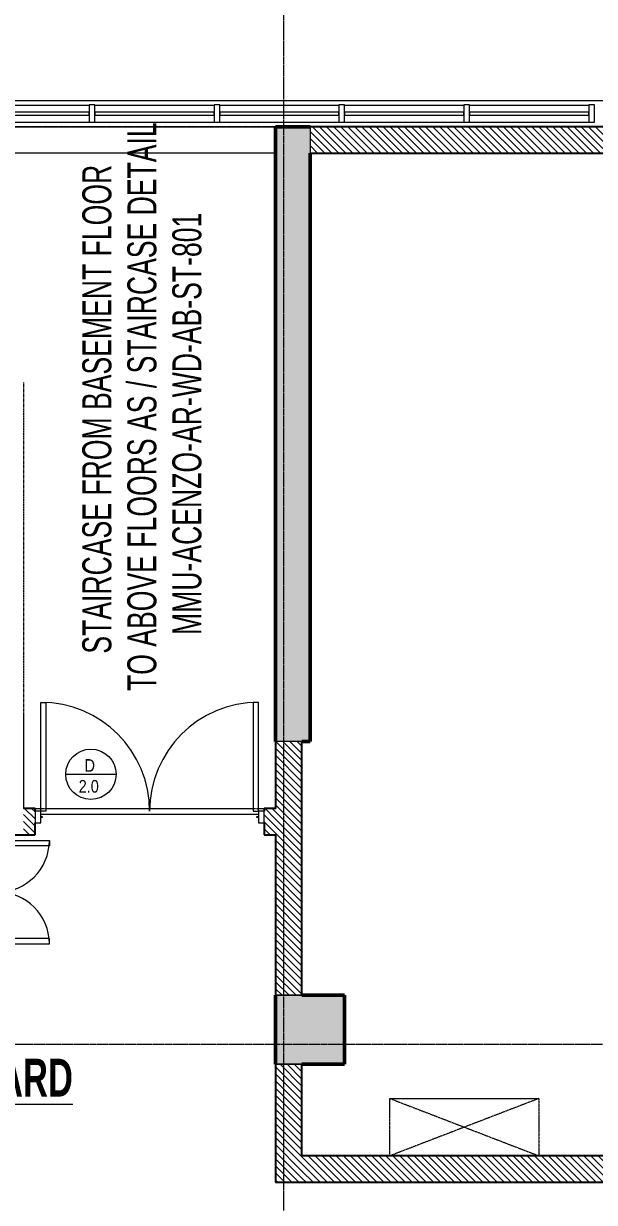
# Model space of a CAD drawing. Header units: millimetres. Extents: x -25222 to 91371, y -63339 to 20835.
# Drawn here: x -12535 to -7552, y 5230 to 15511 of the extents above; entities that cross this region are included whole.
import ezdxf

# ---------------------------------------------------------------- set-up
doc = ezdxf.new("R2010")
doc.units = ezdxf.units.MM
for name, pattern in [('Cut Out Line', [2, 1, -1]), ('Grid Line', [22.225, 12.7, -3.175, 3.175, -3.175]), ('Overhead', [3.96875, 2.38125, -1.5875])]:
    doc.linetypes.add(name, pattern=pattern)
for name, color, linetype, lineweight in [('A-AREA-IDEN', 2, 'Continuous', 9), ('A-DETL', 90, 'Continuous', 5), ('A-DOOR', 31, 'Continuous', 5), ('A-DOOR-FRAM', 31, 'Continuous', 5), ('A-DOOR-IDEN', 31, 'Continuous', 9), ('A-GLAZ-CURT', 52, 'Continuous', 5), ('A-GLAZ-CWMG', 51, 'Continuous', 5), ('A-WALL', 113, 'Continuous', 5), ('A-WALL-PATT', 111, 'Continuous', 25), ('G-ANNO-TEXT', 231, 'Continuous', 9), ('S-COLS', 52, 'Continuous', 5), ('S-GRID', 1, 'Continuous', 9), ('S-STRS', 31, 'Continuous', 5), ('S-STRS-MBND', 31, 'Overhead', 5)]:
    doc.layers.add(name, color=color, linetype=linetype, lineweight=lineweight)
doc.styles.add('Swis721 Cn BT_2', font='swissc.ttf', dxfattribs={"width": 0.8, "height": 253})
doc.styles.add('Swis721 Cn BT_7', font='swissc.ttf', dxfattribs={"height": 110})
doc.styles.add('Swis721 Cn BT_B', font='swisscb.ttf', dxfattribs={"width": 0.8, "height": 330})
pattern_1 = [(315, (14219.89, -54691.457), (30.869454, 30.869454), [])]

# ---------------------------------------------------------------- blocks, each defined once
blk = doc.blocks.new('M_Door-Passage-Double-Flush - FWD1 2_0-12334527-4_ FOURTH FLOOR - GA PLAN')
at = {"layer": 'A-DOOR'}
for p, q in [((-950, 96.35), (-950, 1046.35)), ((-950, 1046.35), (-905, 1046.35)), ((-905, 1046.35), (-905, 96.35)), ((950, 1046.35), (905, 1046.35)), ((905, 1046.35), (905, 96.35)), ((950, 96.35), (950, 1046.35)), ((-905, 96.35), (-950, 96.35)), ((905, 96.35), (950, 96.35))]:
    blk.add_line(p, q, dxfattribs=at)
for centre, start, end in [((-950, 96.35), 0, 90), ((950, 96.35), 90, 180)]:
    blk.add_arc(centre, 950, start, end, dxfattribs=at)
at = {"layer": 'A-DOOR-FRAM'}
for p, q in [((-950, 96.35), (-1000, 96.35)), ((-1000, 96.35), (-1000, -3.65)), ((-950, 46.5875), (-950, 96.35)), ((-934.125, 46.5875), (-950, 46.5875)), ((-950, -3.65), (-950, 45.5625)), ((-950, 45.5625), (-934.125, 45.5625)), ((-934.125, 45.5625), (-934.125, 46.5875)), ((950, 46.5875), (934.125, 46.5875)), ((934.125, 46.5875), (934.125, 45.5625)), ((934.125, 45.5625), (950, 45.5625)), ((950, 96.35), (950, 46.5875)), ((1000, 96.35), (950, 96.35)), ((950, 45.5625), (950, -3.65)), ((1000, -3.65), (1000, 96.35)), ((-1000, -3.65), (-950, -3.65)), ((950, -3.65), (1000, -3.65))]:
    blk.add_line(p, q, dxfattribs=at)
blk = doc.blocks.new('M_Door-Passage-Double-Flush - SHD 1_0-11714173-4_ FOURTH FLOOR - GA PLAN')
at = {"layer": 'A-DOOR'}
for p, q in [((-450, 38.85), (-450, 488.85)), ((-450, 488.85), (-405, 488.85)), ((-405, 488.85), (-405, 38.85)), ((450, 488.85), (405, 488.85)), ((405, 488.85), (405, 38.85)), ((450, 38.85), (450, 488.85)), ((-405, 38.85), (-450, 38.85)), ((405, 38.85), (450, 38.85))]:
    blk.add_line(p, q, dxfattribs=at)
for centre, start, end in [((-450, 38.85), 0, 90), ((450, 38.85), 90, 180)]:
    blk.add_arc(centre, 450, start, end, dxfattribs=at)
at = {"layer": 'A-DOOR-FRAM'}
for p, q in [((-450, 38.85), (-500, 38.85)), ((-500, 38.85), (-500, -61.15)), ((-450, -10.9125), (-450, 38.85)), ((450, 38.85), (450, -10.9125)), ((500, 38.85), (450, 38.85)), ((500, -61.15), (500, 38.85)), ((-500, -61.15), (-450, -61.15)), ((-434.125, -10.9125), (-450, -10.9125)), ((-450, -61.15), (-450, -11.9375)), ((-450, -11.9375), (-434.125, -11.9375)), ((-434.125, -11.9375), (-434.125, -10.9125)), ((450, -10.9125), (434.125, -10.9125)), ((434.125, -10.9125), (434.125, -11.9375)), ((434.125, -11.9375), (450, -11.9375)), ((450, -11.9375), (450, -61.15)), ((450, -61.15), (500, -61.15))]:
    blk.add_line(p, q, dxfattribs=at)
blk = doc.blocks.new('System Panel - Glazed-11328794-4_ FOURTH FLOOR - GA PLAN')
at = {"layer": 'A-GLAZ-CURT'}
for p, q in [((520, 12.5), (-520, 12.5)), ((-520, 12.5), (-520, -12.5)), ((520, -12.5), (520, 12.5)), ((-520, -12.5), (520, -12.5))]:
    blk.add_line(p, q, dxfattribs=at)
blk = doc.blocks.new('Rectangular Mullion - 50 x 150mm-9824124-4_ FOURTH FLOOR - GA PLAN')
at = {"layer": 'A-GLAZ-CWMG'}
for p, q in [((7708, 14801), (8748, 14801)), ((7708, 14651), (8748, 14651))]:
    blk.add_line(p, q, dxfattribs=at)
blk = doc.blocks.new('Rectangular Mullion - 50 x 150mm-11328792-4_ FOURTH FLOOR - GA PLAN')
at = {"layer": 'A-GLAZ-CWMG'}
for p, q in [((-25, 75), (25, 75)), ((-25, -75), (-25, 75)), ((25, 75), (25, -75)), ((25, -75), (-25, -75))]:
    blk.add_line(p, q, dxfattribs=at)
blk = doc.blocks.new('Walls 3 - Walls 4-11345934-4_ FOURTH FLOOR - GA PLAN')
at = {"layer": 'A-WALL'}
for p, q in [((-14841, -14435), (-14841, 12360)), ((-14611, -14435), (-14611, -10335))]:
    blk.add_line(p, q, dxfattribs=at)
blk = doc.blocks.new('M_Door Tag type 3 - M_Door Tag type 3-9039904-4_ FOURTH FLOOR - GA PLAN')
at = {"layer": 'A-DOOR-IDEN'}
blk.add_line((-1.883, 0.286), (2.117, 0.286), dxfattribs=at)
blk.add_circle((0.117, 0.286), 2, dxfattribs=at)

msp = doc.modelspace()

# ---------------------------------------------------------------- hatches: boundary and pattern name
at = {"layer": 'A-WALL-PATT', "lineweight": 5}
msp.add_hatch(color=55, dxfattribs=at).paths.add_polyline_path([(-10034.9, 9251.3), (-10034.9, 14611.3), (-10334.9, 14611.3), (-10334.5, 9251.3), (-10104.9, 9251.3)], flags=0)
h = msp.add_hatch(dxfattribs=at)
h.set_pattern_fill('FP_1', color=9, style=0, pattern_type=2)
h.set_pattern_definition(pattern_1)
h.paths.add_polyline_path([(-10034.9, 14381.3), (-2564.9, 14381.3), (-2564.9, 14611.3), (-10034.9, 14611.2)], flags=0)
h = msp.add_hatch(dxfattribs=at)
h.set_pattern_fill('FP_1', color=9, style=0, pattern_type=2)
h.set_pattern_definition(pattern_1)
h.paths.add_polyline_path([(-10334.9, 5406.3), (-10104.9, 5406.3), (-10104.9, 6436.3), (-10334.9, 6436.3)], flags=0)
h.paths.add_polyline_path([(-10104.9, 7036.3), (-10104.9, 9251.3), (-10334.9, 9251.3), (-10334.9, 7036.3)], flags=0)
h = msp.add_hatch(dxfattribs=at)
h.set_pattern_fill('FP_1', color=9, style=0, pattern_type=2)
h.set_pattern_definition(pattern_1)
h.paths.add_polyline_path([(-12534.9, 8436.3), (-12434.6, 8436.3), (-12434.6, 8666.3), (-12534.9, 8666.3), (-12534.9, 8440.4)], flags=0)
h.paths.add_polyline_path([(-10334.9, 8436.3), (-10334.9, 8666.3), (-10434.6, 8666.3), (-10434.6, 8436.3), (-10425.3, 8436.3)], flags=0)
h = msp.add_hatch(dxfattribs=at)
h.set_pattern_fill('FP_1', color=9, style=0, pattern_type=2)
h.set_pattern_definition(pattern_1)
h.paths.add_polyline_path([(51943.8, 5406.3), (53505.1, 5406.3), (53505.1, 5636.3), (-10104.9, 5636.3), (-10104.9, 5406.3), (48271.1, 5406.3)], flags=0)
at = {"layer": 'S-COLS'}
msp.add_hatch(color=8, dxfattribs=at).paths.add_polyline_path([(-10104.9, 6436.3), (-9734.9, 6436.3), (-9734.9, 7036.3), (-10334.9, 7036.3), (-10334.9, 6436.3)], flags=0)

# ---------------------------------------------------------------- linework, layer by layer
at = {"layer": 'A-DETL', "linetype": 'Cut Out Line'}
for p, q in [((-8037.1, 6136.3), (-9337.1, 5636.3)), ((-9337.1, 6136.3), (-8037.1, 5636.3)), ((-9337.1, 5636.3), (-9337.1, 6136.3)), ((-9337.1, 6136.3), (-8037.1, 6136.3)), ((-8037.1, 6136.3), (-8037.1, 5636.3))]:
    msp.add_line(p, q, dxfattribs=at)
at = {"layer": 'A-WALL'}
for p, q in [((-14434.9, 14611.3), (-10334.9, 14611.3)), ((-10034.9, 14611.3), (-10034.9, 14381.3)), ((-10334.9, 14381.3), (-14434.9, 14381.3)), ((-10104.9, 9251.3), (-10334.9, 9251.3)), ((-10334.9, 7036.3), (-10104.9, 7036.3)), ((-10104.9, 6436.3), (-10334.9, 6436.3))]:
    msp.add_line(p, q, dxfattribs=at)
at = {"layer": 'A-WALL', "lineweight": 50}
for p, q in [((-10334.9, 14611.3), (-10334.9, 9251.3)), ((-10034.9, 14611.3), (-10334.9, 14611.3)), ((-10034.9, 9251.3), (-10034.9, 14381.3)), ((-10104.9, 9251.3), (-10034.9, 9251.3))]:
    msp.add_line(p, q, dxfattribs=at)
at = {"layer": 'A-WALL', "lineweight": 25}
for p, q in [((-2564.9, 14611.3), (-10034.9, 14611.3)), ((-10034.9, 14381.3), (-2564.9, 14381.3)), ((-10334.9, 9251.3), (-10334.9, 8666.3)), ((-10104.9, 7036.3), (-10104.9, 9251.3)), ((-12434.6, 8666.3), (-12534.9, 8666.3)), ((-12434.6, 8641.3), (-12434.6, 8666.3)), ((-10334.9, 8666.3), (-10434.6, 8666.3)), ((-10434.6, 8666.3), (-10434.6, 8641.3)), ((-12434.6, 8436.3), (-12434.6, 8541.3)), ((-10434.6, 8541.3), (-10434.6, 8436.3)), ((-12759.9, 8436.3), (-12434.6, 8436.3)), ((-10434.6, 8436.3), (-10334.9, 8436.3)), ((-10334.9, 8436.3), (-10334.9, 7036.3)), ((-10334.9, 6436.3), (-10334.9, 5406.3)), ((-10104.9, 5636.3), (-10104.9, 6436.3)), ((53505.1, 5636.3), (-10104.9, 5636.3)), ((-10334.9, 5406.3), (53505.1, 5406.3))]:
    msp.add_line(p, q, dxfattribs=at)
at = {"layer": 'S-COLS'}
for p, q in [((-10104.9, 7036.3), (-10334.9, 7036.3)), ((-10334.9, 6436.3), (-10104.9, 6436.3))]:
    msp.add_line(p, q, dxfattribs=at)
at = {"layer": 'S-COLS', "color": 250, "lineweight": 50}
for p, q in [((-10334.9, 7036.3), (-10334.9, 6436.3)), ((-9734.9, 7036.3), (-10104.9, 7036.3)), ((-9734.9, 6436.3), (-9734.9, 7036.3)), ((-10104.9, 6436.3), (-9734.9, 6436.3))]:
    msp.add_line(p, q, dxfattribs=at)
at = {"layer": 'S-GRID', "linetype": 'Grid Line'}
for p, q in [((-10264.9, 20089.7), (-10264.9, -62440.6)), ((90711.2, 14611.3), (-24562.2, 14611.3)), ((-24562.2, 6611.3), (90711.2, 6611.3))]:
    msp.add_line(p, q, dxfattribs=at)
at = {"layer": 'S-STRS'}
for p, q in [((-12434.6, 8666.3), (-12384.6, 8666.3)), ((-12339.6, 8666.3), (-10529.6, 8666.3)), ((-10484.6, 8666.3), (-10434.6, 8666.3)), ((-12384.6, 8616.3), (-10484.6, 8616.3))]:
    msp.add_line(p, q, dxfattribs=at)
at = {"layer": 'S-STRS-MBND'}
for p, q in [((-10334.5, 14381.3), (-12534.9, 14381.3)), ((-10334.5, 14381.3), (-12534.9, 14381.3)), ((-10334.5, 14381.3), (-12534.9, 14381.3)), ((-10334.5, 8666.3), (-10334.5, 14381.3)), ((-10334.5, 8666.3), (-10334.5, 14381.3)), ((-10334.5, 8666.3), (-10334.5, 14381.3)), ((-12534.9, 12381.3), (-12534.9, 8666.3)), ((-12534.9, 12381.3), (-12534.9, 11481.3)), ((-12534.9, 12381.3), (-12534.9, 11481.3)), ((-12534.9, 9481.3), (-12534.9, 8666.3)), ((-12534.9, 9481.3), (-12534.9, 8666.3)), ((-12534.9, 8666.3), (-10334.5, 8666.3)), ((-12534.9, 8666.3), (-10334.5, 8666.3)), ((-12534.9, 8666.3), (-10334.5, 8666.3))]:
    msp.add_line(p, q, dxfattribs=at)

# ---------------------------------------------------------------- block references
at = {"layer": 'A-DOOR'}
msp.add_blockref('M_Door-Passage-Double-Flush - FWD1 2_0-12334527-4_ FOURTH FLOOR - GA PLAN', (-11434.6, 8544.9), dxfattribs=at)
at = {"layer": 'A-DOOR', "rotation": 269.9999999999999}
msp.add_blockref('M_Door-Passage-Double-Flush - SHD 1_0-11714173-4_ FOURTH FLOOR - GA PLAN', (-12798.7, 7936.3), dxfattribs=at)
at = {"layer": 'A-DOOR-IDEN', "xscale": 110, "yscale": 110, "zscale": 110}
msp.add_blockref('M_Door Tag type 3 - M_Door Tag type 3-9039904-4_ FOURTH FLOOR - GA PLAN', (-11960.1, 8932.6), dxfattribs=at)
at = {"layer": 'A-GLAZ-CURT', "rotation": 180}
for p in [(-12482.4, 14726.3), (-11392.4, 14726.3), (-10302.4, 14726.3), (-9212.4, 14726.3), (-8122.4, 14726.3)]:
    msp.add_blockref('System Panel - Glazed-11328794-4_ FOURTH FLOOR - GA PLAN', p, dxfattribs=at)
at = {"layer": 'A-GLAZ-CWMG'}
for p in [(-20710, 0), (-19620, 0), (-18530, 0), (-17440, 0), (-16350, 0)]:
    msp.add_blockref('Rectangular Mullion - 50 x 150mm-9824124-4_ FOURTH FLOOR - GA PLAN', p, dxfattribs=at)
at = {"layer": 'A-GLAZ-CWMG', "extrusion": (0, 0, -1)}
for p in [(11937.4, 14726.3), (10847.4, 14726.3), (9757.4, 14726.3), (8667.4, 14726.3), (7577.4, 14726.3)]:
    msp.add_blockref('Rectangular Mullion - 50 x 150mm-11328792-4_ FOURTH FLOOR - GA PLAN', p, dxfattribs=at)
at = {"layer": 'A-WALL', "rotation": 270.0000000000001}
msp.add_blockref('Walls 3 - Walls 4-11345934-4_ FOURTH FLOOR - GA PLAN', (0, 0), dxfattribs=at)

# ---------------------------------------------------------------- texts
at = {"layer": 'A-AREA-IDEN', "insert": (-17697.4, 6483.2), "char_height": 330, "width": 6398.749, "attachment_point": 1, "style": 'Swis721 Cn BT_B'}
msp.add_mtext('\\LDIRTY RECEIVING AREA FROM WARD', dxfattribs=at)
at = {"layer": 'A-DOOR-IDEN', "char_height": 110, "attachment_point": 1, "style": 'Swis721 Cn BT_7'}
for s, insert, width in [('D', (-12002.5, 9095.9), 105.823), ('2.0', (-12053.4, 8914), 220.464)]:
    msp.add_mtext(s, dxfattribs=dict(at, insert=insert, width=width))
at = {"layer": 'G-ANNO-TEXT', "color": 7, "char_height": 253, "attachment_point": 1, "rotation": 90, "style": 'Swis721 Cn BT_2'}
for s, insert, width in [('TO ABOVE FLOORS AS / STAIRCASE DETAIL', (-11629, 9690.1), 5418.125), ('STAIRCASE FROM BASEMENT FLOOR ', (-12021.9, 10016), 4705.585), ('MMU-ACENZO-AR-WD-AB-ST-801', (-11236.1, 10179), 4232.91)]:
    msp.add_mtext(s, dxfattribs=dict(at, insert=insert, width=width))

doc.saveas('drawing.dxf')
